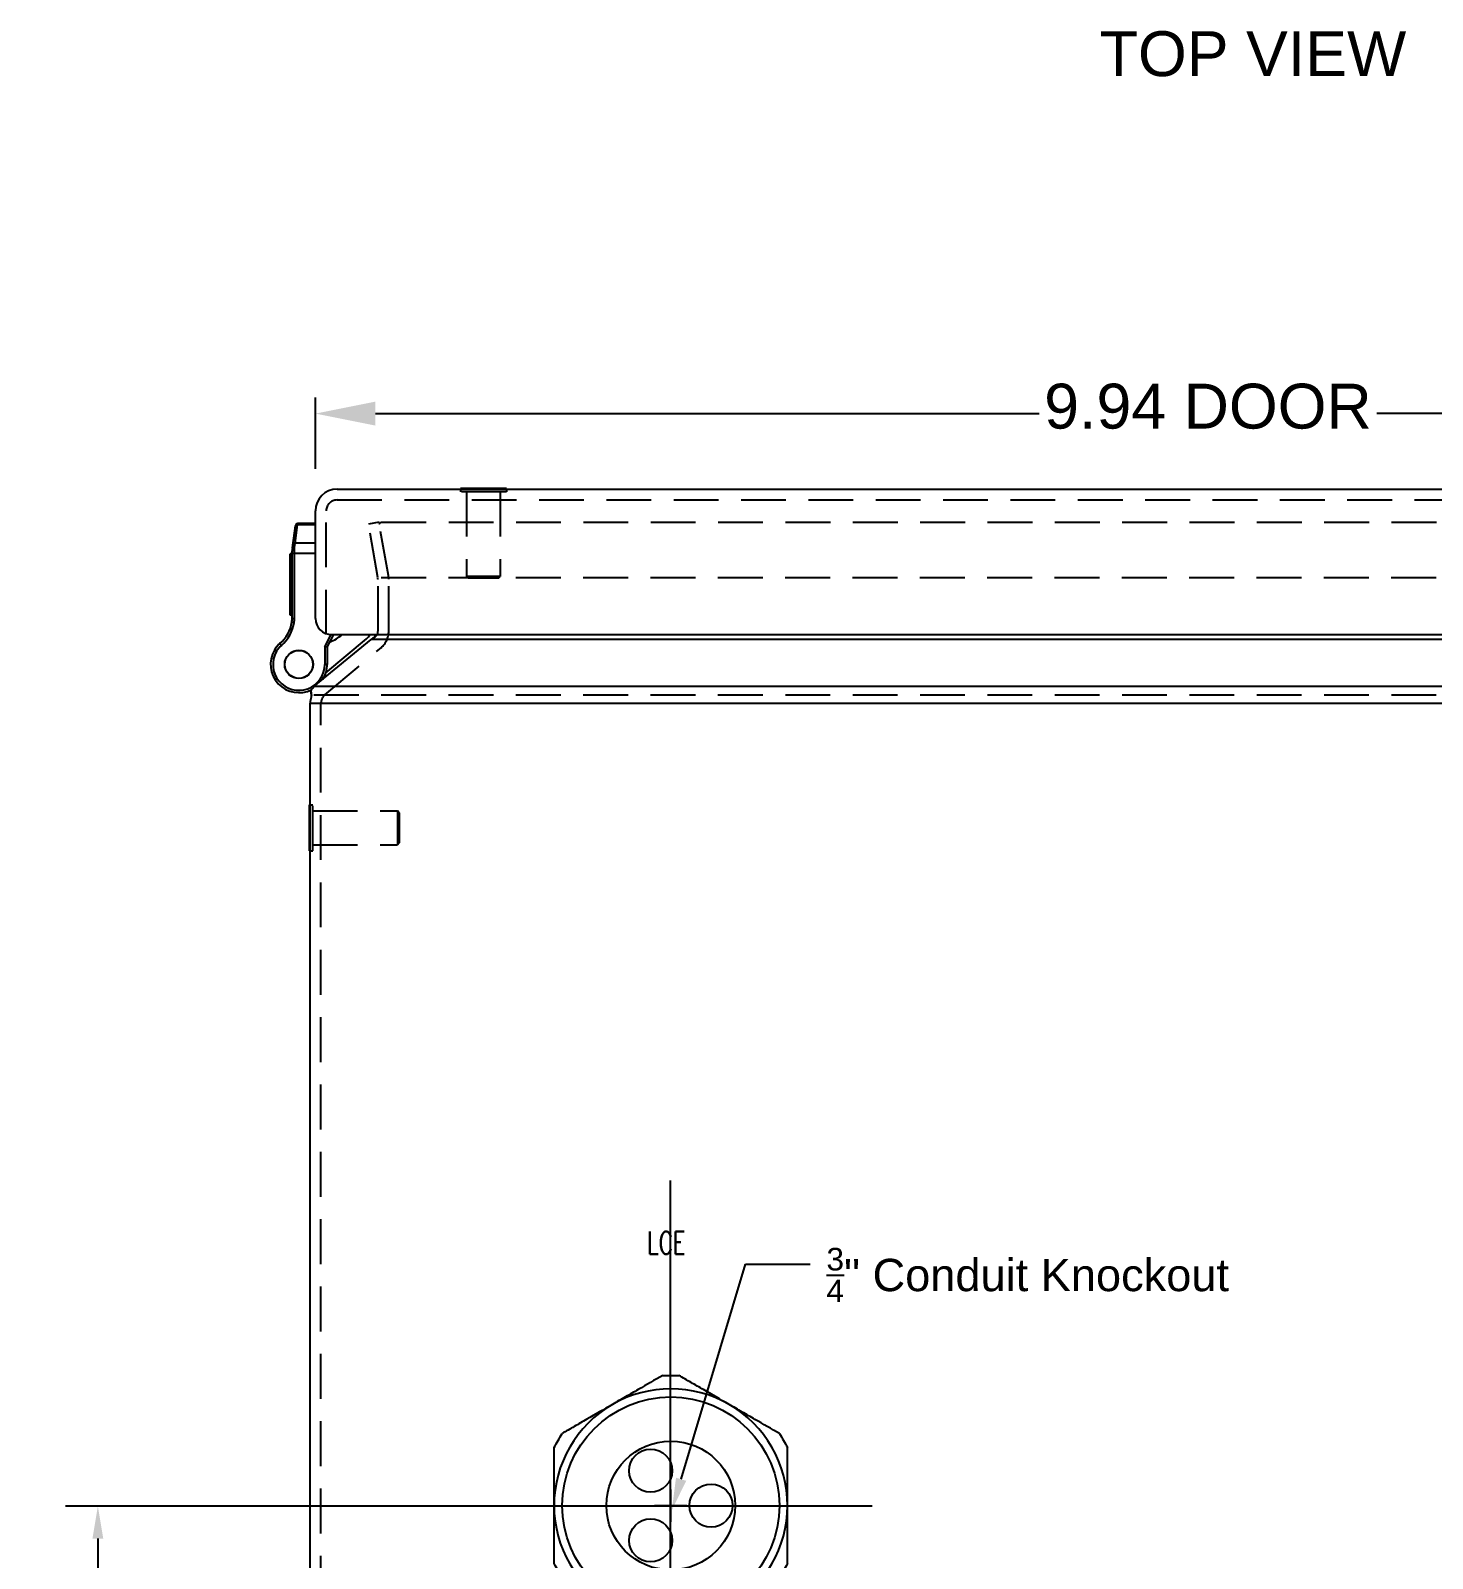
# Model space of a CAD drawing. Header units: inches. Extents: x 0 to 56, y -0.1 to 35.9.
# Drawn here: x 41.5 to 49.31, y 12.08 to 20.59 of the extents above; entities that cross this region are included whole.
import ezdxf
from ezdxf import colors
from ezdxf.entities.mleader import LeaderData, LeaderLine
from ezdxf.enums import TextEntityAlignment as Align
from ezdxf.math import Vec2, Vec3

# ---------------------------------------------------------------- set-up
doc = ezdxf.new("R2010")
doc.units = ezdxf.units.IN
doc.header["$MEASUREMENT"] = 0
doc.linetypes.add('HIDDEN', pattern=[0.375, 0.25, -0.125])
doc.linetypes.add('SLD-Solid', pattern=[0])
for name, color, linetype in [('DEFAULT_2', 8, 'HIDDEN'), ('DIMENSIONS', 7, 'Continuous'), ('DOOR_ASSEMBLY', 7, 'Continuous'), ('PLOC', 8, 'Continuous'), ('PSYMS', 7, 'Continuous')]:
    doc.layers.add(name, color=color, linetype=linetype)
doc.styles.get("Standard").update_dxf_attribs({"font": 'arial.ttf'})
doc.styles.add('WD', font='romans.shx', dxfattribs={"height": 0.185})
doc.dimstyles.new('DIMSTYLE_1', dxfattribs={"dimtxt": 0.25, "dimasz": 0.333333, "dimexe": 0.09, "dimexo": 0.07, "dimgap": 0.0375, "dimtad": 0, "dimtih": 1, "dimtoh": 1, "dimzin": 4, "dimdsep": 46, "dimtxsty": 'Standard', "dimblk": '_FILLED', "dimblk1": '_FILLED', "dimblk2": '_FILLED', "dimcen": 0.09, "dimadec": 3, "dimazin": 1, "dimtfac": 1, "dimtdec": 3, "dimtofl": 0, "dimtmove": 0, "dimatfit": 3, "dimldrblk": '_FILLED', "dimfxl": 1, "dimtolj": 1, "dimtzin": 4, "dimarcsym": 0})
doc.dimstyles.get("Standard").update_dxf_attribs({"dimtxt": 0.18, "dimasz": 0.18, "dimexe": 0.18, "dimexo": 0.0625, "dimgap": 0.09, "dimtad": 0, "dimtih": 1, "dimtoh": 1, "dimdec": 4, "dimzin": 0, "dimdsep": 46, "dimtxsty": 'Standard', "dimcen": 0.09, "dimadec": 0, "dimazin": 0, "dimtfac": 1, "dimtdec": 4, "dimtofl": 0, "dimtmove": 0, "dimatfit": 3, "dimfxl": 1, "dimtolj": 1, "dimtzin": 0, "dimarcsym": 0})

# ---------------------------------------------------------------- blocks, each defined once
blk = doc.blocks.new('_FILLED')
at = {"color": 0, "linetype": 'ByBlock'}
blk.add_solid([(0, 0), (-1, 0.2), (-1, -0.2)], dxfattribs=at)
blk = doc.blocks.new('*D13')
at = {"layer": 'Defpoints', "color": 0, "linetype": 'Continuous', "transparency": 16777216}
for p in [(43.0867, 18.4583), (43.0867, 18.0809), (53.0267, 18.0809)]:
    blk.add_point(p, dxfattribs=at)
at = {"layer": 'DIMENSIONS', "color": 0, "linetype": 'Continuous', "lineweight": -2, "transparency": 16777216}
for p, q in [((43.0867, 18.1509), (43.0867, 18.5483)), ((53.0267, 18.1509), (53.0267, 18.5483)), ((43.4201, 18.4583), (47.1165, 18.4583)), ((52.6934, 18.4583), (48.997, 18.4583))]:
    blk.add_line(p, q, dxfattribs=at)
at = {"layer": 'DIMENSIONS', "color": 0, "linetype": 'Continuous', "lineweight": -2, "transparency": 16777216, "xscale": 0.3333333333, "yscale": 0.3333333333, "zscale": 0.3333333333, "rotation": 180}
blk.add_blockref('_FILLED', (43.0867, 18.4583), dxfattribs=at)
at = {"layer": 'DIMENSIONS', "color": 0, "linetype": 'Continuous', "lineweight": -2, "transparency": 16777216, "xscale": 0.3333333333, "yscale": 0.3333333333, "zscale": 0.3333333333}
blk.add_blockref('_FILLED', (53.0267, 18.4583), dxfattribs=at)
at = {"layer": 'DIMENSIONS', "color": 0, "linetype": 'Continuous', "transparency": 16777216, "insert": (48.0567, 18.6249), "char_height": 0.25, "width": 1.822491, "attachment_point": 2, "line_spacing_factor": 0.9}
blk.add_mtext('\\A1;9.94 DOOR', dxfattribs=at)
blk = doc.blocks.new('HDV1_MC_TV_CG3')
for p, q in [((0.6491, 0.6347), (0.6491, 0.8147)), ((0.5591, 0.7247), (0.7391, 0.7247))]:
    blk.add_line(p, q)
at = {"color": 7, "linetype": 'SLD-Solid', "lineweight": 25}
for centre, radius in [((0.6491, 0.7247), 0.6045), ((0.6491, 0.7247), 0.3585), ((0.537, 0.9188), 0.12), ((0.8732, 0.7247), 0.12), ((0.537, 0.5306), 0.12)]:
    blk.add_circle(centre, radius, dxfattribs=at)
for start, end in [(60, 120), (120, 180), (0, 60), (180, 240), (300, 0), (240, 300)]:
    blk.add_arc((0.6491, 0.7247), 0.65, start, end, dxfattribs=at)
for points, knots in [([(0.604, 1.4493), (0.5596, 1.4236), (0.5143, 1.3975), (0.4445, 1.3571), (0.4209, 1.3435), (0.3849, 1.3227), (0.3728, 1.3158), (0.3484, 1.3017), (0.3362, 1.2946), (0.3241, 1.2876)], [0, 0, 0, 0, 0.5, 0.5, 0.75, 0.75, 0.875, 0.875, 1, 1, 1, 1]), ([(0.9741, 1.2876), (0.9256, 1.3156), (0.8781, 1.343), (0.808, 1.3835), (0.7848, 1.3969), (0.7389, 1.4234), (0.7164, 1.4364), (0.6941, 1.4493)], [0, 0, 0, 0, 0.5, 0.5, 0.75, 0.75, 1, 1, 1, 1]), ([(0.3241, 1.2876), (0.2756, 1.2596), (0.2281, 1.2322), (0.158, 1.1917), (0.1348, 1.1784), (0.0889, 1.1518), (0.0664, 1.1388), (0.0441, 1.126)], [0, 0, 0, 0, 0.5, 0.5, 0.75, 0.75, 1, 1, 1, 1]), ([(1.254, 1.126), (1.2096, 1.1516), (1.1643, 1.1778), (1.0945, 1.2181), (1.0709, 1.2317), (1.0349, 1.2525), (1.0228, 1.2595), (0.9984, 1.2735), (0.9862, 1.2806), (0.9741, 1.2876)], [0, 0, 0, 0, 0.5, 0.5, 0.75, 0.75, 0.875, 0.875, 1, 1, 1, 1]), ([(-0.0009, 0.7247), (-0.0009, 0.7811), (-0.0009, 0.8362), (-0.0009, 0.9171), (-0.0009, 0.9438), (-0.0009, 0.9967), (-0.0009, 1.0226), (-0.0009, 1.048)], [0, 0, 0, 0, 0.5, 0.5, 0.75, 0.75, 1, 1, 1, 1]), ([(1.2991, 0.7247), (1.2991, 0.7811), (1.2991, 0.8362), (1.2991, 0.9171), (1.2991, 0.9438), (1.2991, 0.9967), (1.2991, 1.0226), (1.2991, 1.048)], [0, 0, 0, 0, 0.5, 0.5, 0.75, 0.75, 1, 1, 1, 1]), ([(-0.0009, 0.4014), (-0.0009, 0.4268), (-0.0009, 0.4528), (-0.0009, 0.5057), (-0.0009, 0.5324), (-0.0009, 0.6133), (-0.0009, 0.6683), (-0.0009, 0.7247)], [0, 0, 0, 0, 0.25, 0.25, 0.5, 0.5, 1, 1, 1, 1]), ([(1.2991, 0.4014), (1.2991, 0.4268), (1.2991, 0.4528), (1.2991, 0.5057), (1.2991, 0.5324), (1.2991, 0.6133), (1.2991, 0.6683), (1.2991, 0.7247)], [0, 0, 0, 0, 0.25, 0.25, 0.5, 0.5, 1, 1, 1, 1]), ([(0.0441, 0.3234), (0.0885, 0.2978), (0.1338, 0.2716), (0.2037, 0.2313), (0.2273, 0.2177), (0.2633, 0.1969), (0.2753, 0.1899), (0.2997, 0.1759), (0.3119, 0.1688), (0.3241, 0.1618)], [0, 0, 0, 0, 0.5, 0.5, 0.75, 0.75, 0.875, 0.875, 1, 1, 1, 1]), ([(0.9741, 0.1618), (1.0226, 0.1898), (1.0701, 0.2172), (1.1401, 0.2577), (1.1633, 0.271), (1.2092, 0.2976), (1.2318, 0.3106), (1.254, 0.3234)], [0, 0, 0, 0, 0.5, 0.5, 0.75, 0.75, 1, 1, 1, 1]), ([(0.3241, 0.1618), (0.3726, 0.1338), (0.4201, 0.1064), (0.4901, 0.0659), (0.5133, 0.0525), (0.5592, 0.026), (0.5818, 0.013), (0.604, 0.0001)], [0, 0, 0, 0, 0.5, 0.5, 0.75, 0.75, 1, 1, 1, 1]), ([(0.6941, 0.0001), (0.7385, 0.0258), (0.7838, 0.0519), (0.8537, 0.0923), (0.8773, 0.1059), (0.9133, 0.1267), (0.9253, 0.1336), (0.9497, 0.1477), (0.9619, 0.1548), (0.9741, 0.1618)], [0, 0, 0, 0, 0.5, 0.5, 0.75, 0.75, 0.875, 0.875, 1, 1, 1, 1])]:
    blk.add_open_spline(points, degree=3, knots=knots, dxfattribs=at)
for points in [[(0.604, 1.4493), (0.6339, 1.4493), (0.6642, 1.4493), (0.6941, 1.4493)], [(-0.0009, 1.048), (0.0141, 1.074), (0.0291, 1.1), (0.0441, 1.126)], [(1.254, 1.126), (1.2691, 1.1), (1.2841, 1.074), (1.2991, 1.048)], [(0.0441, 0.3234), (0.0291, 0.3494), (0.0141, 0.3754), (-0.0009, 0.4014)], [(1.2991, 0.4014), (1.2841, 0.3754), (1.2691, 0.3494), (1.254, 0.3234)], [(0.6941, 0.0001), (0.6642, 0.0001), (0.6339, 0.0001), (0.604, 0.0001)]]:
    blk.add_open_spline(points, degree=3, dxfattribs=at)
at = {"style": 'WD', "width": 0.7}
for tag, p in [('INST', (0.625, 2.2946)), ('LOC', (0.625, 2.125)), ('DESC1', (0.625, 1.9688)), ('DESC2', (0.625, 1.8125)), ('DESC3', (0.625, 1.6646)), ('XREF', (0.625, 1.0938))]:
    blk.add_attdef(tag, text='', height=0.125, dxfattribs=at).set_placement(p, align=Align.CENTER)
at = {"style": 'WD'}
blk.add_attdef('TAG1', text='', height=0.125, dxfattribs=at).set_placement((0.625, 1.5), align=Align.CENTER)
at = {"style": 'WD', "flags": 9}
blk.add_attdef('FAMILY', (0.8297, 1.4648), '', height=0.01, dxfattribs=at)
for tag, p in [('ASSYCODE', (0.855, 1.3839)), ('MFG', (0.8528, 1.4012)), ('CAT', (0.8547, 1.4207))]:
    blk.add_attdef(tag, text='', height=0.01, dxfattribs=at).set_placement(p, align=Align.CENTER)
blk = doc.blocks.new('*D21')
at = {"color": 0, "lineweight": -2, "transparency": 16777216}
for p, q in [((45.0625, 14.1875), (45.0625, 8.0075)), ((43.0625, 9.8125), (43.0625, 8.0075)), ((43.2425, 8.1875), (43.5976, 8.1875)), ((44.8825, 8.1875), (44.5274, 8.1875))]:
    blk.add_line(p, q, dxfattribs=at)
at = {"color": 0, "transparency": 16777216}
for points in [[(43.2425, 8.2175), (43.2425, 8.1575), (43.0625, 8.1875)], [(44.8825, 8.2175), (44.8825, 8.1575), (45.0625, 8.1875)]]:
    blk.add_solid(points, dxfattribs=at)
at = {"layer": 'Defpoints', "color": 0, "transparency": 16777216}
for p in [(45.0625, 14.25), (43.0625, 9.875), (45.0625, 8.1875)]:
    blk.add_point(p, dxfattribs=at)
at = {"color": 0, "transparency": 16777216, "insert": (44.0625, 8.1875), "char_height": 0.18, "attachment_point": 5}
blk.add_mtext('\\A1;2.0000', dxfattribs=at)
blk = doc.blocks.new('*D22')
at = {"color": 0, "lineweight": -2, "transparency": 16777216}
for p, q in [((46.1875, 12.375), (41.695, 12.375)), ((41.875, 12.195), (41.875, 11.3069)), ((41.875, 10.055), (41.875, 10.9431)), ((43, 9.875), (41.695, 9.875))]:
    blk.add_line(p, q, dxfattribs=at)
at = {"color": 0, "transparency": 16777216}
for points in [[(41.845, 12.195), (41.905, 12.195), (41.875, 12.375)], [(41.845, 10.055), (41.905, 10.055), (41.875, 9.875)]]:
    blk.add_solid(points, dxfattribs=at)
at = {"layer": 'Defpoints', "color": 0, "transparency": 16777216}
for p in [(41.875, 12.375), (46.25, 12.375), (43.0625, 9.875)]:
    blk.add_point(p, dxfattribs=at)
at = {"color": 0, "transparency": 16777216, "insert": (41.875, 11.125), "char_height": 0.18, "attachment_point": 5}
blk.add_mtext('\\A1;2.5000', dxfattribs=at)

msp = doc.modelspace()

# ---------------------------------------------------------------- linework, layer by layer
at = {"color": 3, "linetype": 'Continuous'}
for p, q in [((43.07826, 16.93798), (43.39612, 17.20092)), ((52.71847, 17.20092), (43.39612, 17.20092)), ((53.03632, 16.93798), (43.07826, 16.93798)), ((43.05729, 9.97301), (43.05729, 16.84606)), ((43.07829, 16.84606), (53.03629, 16.84606))]:
    msp.add_line(p, q, dxfattribs=at)
at = {"color": 7, "linetype": 'Continuous'}
for p, q in [((43.05729, 16.84606), (43.07829, 16.84606)), ((43.06214, 16.90733), (43.06214, 16.87669)), ((43.05329, 16.02401), (43.05329, 16.28001)), ((43.05329, 16.28001), (43.05729, 16.28001)), ((43.05329, 16.02401), (43.05729, 16.02401))]:
    msp.add_line(p, q, dxfattribs=at)
at = {"color": 3, "linetype": 'Continuous'}
for points in [[(43.39612, 17.20092), (43.39783, 17.20194), (43.39954, 17.203), (43.40125, 17.20408), (43.40297, 17.20519), (43.40468, 17.20633), (43.40639, 17.2075)], [(43.40639, 17.2075), (43.41238, 17.21171), (43.41838, 17.21619), (43.42437, 17.22092), (43.43036, 17.22586), (43.43233, 17.22754)], [(43.07826, 16.93798), (43.07636, 16.9357), (43.07445, 16.93334), (43.07255, 16.93091), (43.07064, 16.92841), (43.06873, 16.92584), (43.06683, 16.9232)], [(43.06214, 16.90733), (43.06222, 16.9096), (43.06252, 16.91224), (43.06303, 16.91477), (43.06375, 16.91717), (43.06464, 16.9194), (43.06566, 16.9214), (43.06683, 16.9232)], [(43.06722, 16.88924), (43.06602, 16.89134), (43.06495, 16.89363), (43.06401, 16.89612), (43.06324, 16.89874), (43.06266, 16.90144), (43.06229, 16.90419), (43.06214, 16.90691), (43.06214, 16.90733)]]:
    msp.add_lwpolyline(points, dxfattribs=at)
for centre, radius, start, end in [((43.37495, 17.24688), 0.06, 340.446296, 341.191725), ((43.17729, 16.84606), 0.12, 163.698209, 180)]:
    msp.add_arc(centre, radius, start, end, dxfattribs=at)
at = {"layer": 'DEFAULT_2', "color": 8, "linetype": 'HIDDEN'}
for p, q in [((43.44079, 17.85333), (43.3817, 17.84291)), ((43.43404, 17.54608), (43.3817, 17.84291)), ((43.49313, 17.55649), (43.44079, 17.85333)), ((43.44383, 17.84349), (43.44384, 17.84393)), ((43.44384, 17.84393), (43.44395, 17.845)), ((43.45383, 17.85333), (52.66075, 17.85333)), ((43.43495, 17.24688), (43.43495, 17.53566)), ((43.45267, 17.54608), (52.66191, 17.54608)), ((43.49495, 17.24688), (43.49495, 17.53566)), ((43.13872, 16.89202), (43.45209, 17.15496)), ((43.07826, 16.89202), (53.03632, 16.89202)), ((43.11729, 9.97301), (43.11729, 16.84606)), ((43.05729, 16.28001), (43.07129, 16.28001)), ((43.07129, 16.02401), (43.07129, 16.28001)), ((43.07129, 16.24601), (43.54329, 16.24601)), ((43.54329, 16.24601), (43.54329, 16.05801)), ((43.55329, 16.23601), (43.54329, 16.24601)), ((43.55329, 16.23601), (43.55329, 16.06801)), ((43.05729, 16.02401), (43.07129, 16.02401)), ((43.07129, 16.05801), (43.54329, 16.05801)), ((43.55329, 16.06801), (43.54329, 16.05801))]:
    msp.add_line(p, q, dxfattribs=at)
for points in [[(43.44398, 17.8418), (43.44385, 17.84287), (43.44383, 17.84349)], [(43.44395, 17.845), (43.44418, 17.84605), (43.44452, 17.84707), (43.44497, 17.84804), (43.44553, 17.84897), (43.44618, 17.84982), (43.44693, 17.8506), (43.44775, 17.8513), (43.44865, 17.85191), (43.44961, 17.85241), (43.45062, 17.85281), (43.45167, 17.8531), (43.45274, 17.85327), (43.45383, 17.85333)]]:
    msp.add_lwpolyline(points, dxfattribs=at)
for centre, radius, start, end in [((43.37495, 17.53566), 0.06, 0, 7.562483), ((43.37495, 17.53566), 0.12, 0, 10), ((43.37495, 17.24688), 0.06, 344.766704, 0), ((43.37495, 17.24688), 0.12, 310, 0), ((43.17729, 16.84606), 0.06, 130, 180)]:
    msp.add_arc(centre, radius, start, end, dxfattribs=at)
at = {"layer": 'DOOR_ASSEMBLY', "color": 3, "linetype": 'Continuous'}
for p, q in [((43.20675, 18.03754), (52.90675, 18.03754)), ((43.08675, 17.31754), (43.08675, 17.91754)), ((43.17675, 17.22754), (52.93675, 17.22754))]:
    msp.add_line(p, q, dxfattribs=at)
at = {"layer": 'DOOR_ASSEMBLY', "color": 7, "linetype": 'Continuous'}
for p, q in [((43.89375, 18.04154), (43.89375, 18.03754)), ((44.14975, 18.04154), (43.89375, 18.04154)), ((44.14975, 18.04154), (44.14975, 18.03754)), ((42.95795, 17.71116), (42.97518, 17.83434)), ((42.97318, 17.73782), (42.98732, 17.83894)), ((42.98732, 17.83894), (42.98805, 17.84554)), ((43.08675, 17.83894), (42.98732, 17.83894)), ((43.08675, 17.84554), (42.98805, 17.84554)), ((42.96652, 17.69688), (42.96694, 17.6969)), ((42.96694, 17.6969), (42.96737, 17.69692)), ((42.96737, 17.69692), (42.9678, 17.69694)), ((42.9678, 17.69694), (42.96823, 17.69695)), ((42.96823, 17.69695), (42.96866, 17.69696)), ((42.96866, 17.69696), (42.9691, 17.69697)), ((42.96975, 17.69762), (42.96976, 17.6989)), ((42.96975, 17.3173), (42.96975, 17.69762)), ((42.96976, 17.6989), (42.96978, 17.70018)), ((42.96978, 17.70018), (42.9698, 17.70145)), ((42.9698, 17.70145), (42.96984, 17.70271)), ((42.96984, 17.70271), (42.96988, 17.70397)), ((42.96988, 17.70397), (42.96994, 17.70521)), ((42.96994, 17.70521), (42.97, 17.70645)), ((42.97011, 17.7083), (42.97019, 17.70951)), ((42.97019, 17.70951), (42.97028, 17.71072)), ((42.97028, 17.71072), (42.97037, 17.71191)), ((42.97037, 17.71191), (42.97048, 17.71309)), ((42.97048, 17.71309), (42.97059, 17.71426)), ((42.97059, 17.71426), (42.9707, 17.71542)), ((42.9707, 17.71542), (42.97083, 17.71656)), ((42.97083, 17.71656), (42.97318, 17.73782)), ((43.08675, 17.73782), (42.97318, 17.73782)), ((42.94675, 17.3363), (42.94675, 17.6767)), ((42.95675, 17.6767), (42.94675, 17.6767)), ((42.95675, 17.6765), (42.94675, 17.6765)), ((42.95675, 17.6681), (42.94675, 17.6681)), ((42.95675, 17.6175), (42.94675, 17.6175)), ((42.95675, 17.3173), (42.95675, 17.69384)), ((42.95675, 17.68191), (43.08675, 17.68191)), ((42.95675, 17.6091), (42.94675, 17.6091)), ((42.95675, 17.6007), (42.94675, 17.6007)), ((42.95675, 17.5486), (42.94675, 17.5486)), ((42.95675, 17.5402), (42.94675, 17.5402)), ((42.95675, 17.5318), (42.94675, 17.5318)), ((42.95675, 17.4849), (42.94675, 17.4849)), ((42.95675, 17.4765), (42.94675, 17.4765)), ((42.95675, 17.4681), (42.94675, 17.4681)), ((42.95675, 17.4134), (42.94675, 17.4134)), ((42.95675, 17.405), (42.94675, 17.405)), ((42.95675, 17.3966), (42.94675, 17.3966)), ((42.95675, 17.3447), (42.94675, 17.3447)), ((42.95675, 17.3363), (42.94675, 17.3363)), ((42.95526, 17.29809), (42.96811, 17.2961)), ((42.95675, 17.3173), (42.96975, 17.3173)), ((43.13892, 17.16021), (43.17401, 17.22761)), ((43.14454, 17.01438), (43.37039, 17.20389)), ((43.15192, 17.15703), (43.18863, 17.22754)), ((42.85839, 17.14142), (42.85841, 17.14145)), ((42.85839, 17.14142), (42.86962, 17.13487)), ((42.85841, 17.14145), (42.86964, 17.1349)), ((42.86962, 17.13487), (42.86964, 17.1349)), ((42.8883, 17.17742), (42.8968, 17.16757)), ((43.13892, 17.16021), (43.13892, 17.06204)), ((43.15192, 17.15703), (43.13892, 17.16021)), ((43.15192, 17.15703), (43.15192, 17.06204)), ((43.15192, 17.06204), (43.13892, 17.06204)), ((43.05184, 16.91538), (43.05223, 16.91553))]:
    msp.add_line(p, q, dxfattribs=at)
at = {"layer": 'DOOR_ASSEMBLY', "color": 8, "linetype": 'HIDDEN'}
for p, q in [((43.89375, 18.03754), (43.89375, 18.02354)), ((44.14975, 18.03754), (44.14975, 18.02354)), ((43.20675, 17.97754), (52.90675, 17.97754)), ((44.14975, 18.02354), (43.89375, 18.02354)), ((43.92775, 18.02354), (43.92775, 17.55154)), ((44.11575, 18.02354), (44.11575, 17.55154)), ((43.14675, 17.22754), (43.14675, 17.91754)), ((43.93775, 17.54154), (43.92775, 17.55154)), ((44.11575, 17.55154), (43.92775, 17.55154)), ((44.10575, 17.54154), (43.93775, 17.54154)), ((44.10575, 17.54154), (44.11575, 17.55154))]:
    msp.add_line(p, q, dxfattribs=at)
at = {"layer": 'DOOR_ASSEMBLY', "color": 7, "linetype": 'Continuous'}
for points in [[(42.97445, 17.82912), (42.97448, 17.82931), (42.97451, 17.8295), (42.97455, 17.82969), (42.97459, 17.82988), (42.97463, 17.83008), (42.97468, 17.83026), (42.97473, 17.83045), (42.97478, 17.83064), (42.97484, 17.83083), (42.9749, 17.83101), (42.97496, 17.8312), (42.97503, 17.83138), (42.9751, 17.83157), (42.97518, 17.83175), (42.97526, 17.83193), (42.97534, 17.83211), (42.97543, 17.83228), (42.97551, 17.83246), (42.97561, 17.83264), (42.9757, 17.83281), (42.9758, 17.83298), (42.9759, 17.83315), (42.97601, 17.83332), (42.97612, 17.83349), (42.97623, 17.83365), (42.97634, 17.83381), (42.97646, 17.83398), (42.97658, 17.83414), (42.9767, 17.83429), (42.97683, 17.83445), (42.97696, 17.8346), (42.97709, 17.83475), (42.97723, 17.8349), (42.97737, 17.83505), (42.97751, 17.83519), (42.97765, 17.83534), (42.9778, 17.83548), (42.97795, 17.83562), (42.9781, 17.83575), (42.97826, 17.83589), (42.97841, 17.83602), (42.97857, 17.83615), (42.97874, 17.83627), (42.9789, 17.8364), (42.97907, 17.83652), (42.97924, 17.83663), (42.97941, 17.83675), (42.97958, 17.83686), (42.97976, 17.83697), (42.97994, 17.83708), (42.98012, 17.83719), (42.9803, 17.83729), (42.98049, 17.83739), (42.98067, 17.83748), (42.98086, 17.83758), (42.98105, 17.83767), (42.98124, 17.83776), (42.98144, 17.83784), (42.98163, 17.83792), (42.98183, 17.838), (42.98203, 17.83808), (42.98223, 17.83815), (42.98243, 17.83822), (42.98263, 17.83829), (42.98284, 17.83835), (42.98304, 17.83841), (42.98325, 17.83847), (42.98346, 17.83852), (42.98366, 17.83857), (42.98387, 17.83862), (42.98408, 17.83867), (42.9843, 17.83871), (42.98451, 17.83874), (42.98472, 17.83878), (42.98494, 17.83881), (42.98515, 17.83884), (42.98537, 17.83886), (42.98558, 17.83889), (42.9858, 17.8389), (42.98602, 17.83892), (42.98623, 17.83893), (42.98645, 17.83894), (42.98667, 17.83895), (42.98689, 17.83895), (42.98711, 17.83895), (42.98732, 17.83894)], [(42.95675, 17.69384), (42.95675, 17.69389), (42.95675, 17.69395), (42.95676, 17.694), (42.95678, 17.69405), (42.95679, 17.6941), (42.95681, 17.69416), (42.95684, 17.69421), (42.95686, 17.69426), (42.95689, 17.69431), (42.95693, 17.69436), (42.95697, 17.69441), (42.95701, 17.69447), (42.95705, 17.69452), (42.9571, 17.69457), (42.95715, 17.69462), (42.95721, 17.69467), (42.95727, 17.69472), (42.95733, 17.69477), (42.9574, 17.69482), (42.95747, 17.69487), (42.95754, 17.69492), (42.95762, 17.69497), (42.95769, 17.69502), (42.95778, 17.69507), (42.95786, 17.69511), (42.95795, 17.69516), (42.95805, 17.69521), (42.95814, 17.69526), (42.95824, 17.6953), (42.95835, 17.69535), (42.95845, 17.69539), (42.95856, 17.69544), (42.95867, 17.69548), (42.95879, 17.69553), (42.95891, 17.69557), (42.95903, 17.69562), (42.95915, 17.69566), (42.95928, 17.6957), (42.95941, 17.69574), (42.95954, 17.69578), (42.95968, 17.69582), (42.95982, 17.69586), (42.95996, 17.6959), (42.9601, 17.69594), (42.96025, 17.69598), (42.9604, 17.69602), (42.96055, 17.69606), (42.96071, 17.69609), (42.96087, 17.69613), (42.96103, 17.69617), (42.96119, 17.6962), (42.96135, 17.69623), (42.96152, 17.69627), (42.96169, 17.6963), (42.96186, 17.69633), (42.96204, 17.69636), (42.96221, 17.69639), (42.96239, 17.69642), (42.96257, 17.69645), (42.96275, 17.69648), (42.96294, 17.69651), (42.96312, 17.69654), (42.96331, 17.69656), (42.9635, 17.69659), (42.96369, 17.69661), (42.96388, 17.69664), (42.96408, 17.69666), (42.96427, 17.69668), (42.96447, 17.69671), (42.96467, 17.69673), (42.96487, 17.69675), (42.96507, 17.69677), (42.96528, 17.69678), (42.96548, 17.6968), (42.96569, 17.69682), (42.96589, 17.69683)], [(42.95795, 17.71116), (42.95797, 17.71127), (42.95799, 17.71139), (42.95802, 17.71151), (42.95805, 17.71162), (42.95808, 17.71174), (42.95811, 17.71185), (42.95815, 17.71197), (42.9582, 17.71208), (42.95824, 17.71219), (42.95829, 17.7123), (42.95835, 17.71241), (42.9584, 17.71252), (42.95846, 17.71263), (42.95853, 17.71274), (42.95859, 17.71285), (42.95866, 17.71295), (42.95874, 17.71306), (42.95881, 17.71316), (42.95889, 17.71327), (42.95898, 17.71337), (42.95906, 17.71347), (42.95915, 17.71357), (42.95925, 17.71367), (42.95934, 17.71377), (42.95944, 17.71386), (42.95955, 17.71396), (42.95965, 17.71405), (42.95976, 17.71414), (42.95987, 17.71423), (42.95999, 17.71432), (42.96011, 17.71441), (42.96023, 17.7145), (42.96035, 17.71458), (42.96048, 17.71467), (42.96061, 17.71475), (42.96074, 17.71483), (42.96088, 17.71491), (42.96101, 17.71499), (42.96115, 17.71507), (42.9613, 17.71514), (42.96144, 17.71522), (42.96159, 17.71529), (42.96174, 17.71536), (42.9619, 17.71543), (42.96205, 17.71549), (42.96221, 17.71556), (42.96237, 17.71562), (42.96254, 17.71568), (42.9627, 17.71574), (42.96287, 17.7158), (42.96304, 17.71586), (42.96321, 17.71591), (42.96338, 17.71597), (42.96356, 17.71602), (42.96374, 17.71607), (42.96392, 17.71611), (42.9641, 17.71616), (42.96429, 17.7162), (42.96447, 17.71624), (42.96466, 17.71628), (42.96485, 17.71632), (42.96504, 17.71636), (42.96523, 17.71639), (42.96542, 17.71642), (42.96562, 17.71646), (42.96582, 17.71648), (42.96602, 17.71651), (42.96621, 17.71653), (42.96642, 17.71656), (42.96662, 17.71658), (42.96682, 17.7166), (42.96703, 17.71661), (42.96723, 17.71663), (42.96744, 17.71664), (42.96764, 17.71665), (42.96785, 17.71666), (42.96806, 17.71666), (42.96827, 17.71667), (42.96848, 17.71667), (42.96869, 17.71667), (42.9689, 17.71667), (42.96912, 17.71666), (42.96933, 17.71666), (42.96954, 17.71665), (42.96976, 17.71664), (42.96997, 17.71663), (42.97018, 17.71662), (42.9704, 17.7166), (42.97061, 17.71658), (42.97083, 17.71656)], [(42.96031, 17.72799), (42.96033, 17.72818), (42.96037, 17.72837), (42.9604, 17.72857), (42.96044, 17.72876), (42.96049, 17.72895), (42.96053, 17.72914), (42.96058, 17.72933), (42.96064, 17.72951), (42.9607, 17.7297), (42.96076, 17.72989), (42.96082, 17.73007), (42.96089, 17.73026), (42.96096, 17.73044), (42.96104, 17.73062), (42.96111, 17.7308), (42.9612, 17.73098), (42.96128, 17.73116), (42.96137, 17.73133), (42.96146, 17.73151), (42.96156, 17.73168), (42.96166, 17.73185), (42.96176, 17.73202), (42.96186, 17.73219), (42.96197, 17.73236), (42.96208, 17.73252), (42.9622, 17.73269), (42.96232, 17.73285), (42.96244, 17.73301), (42.96256, 17.73317), (42.96269, 17.73332), (42.96282, 17.73347), (42.96295, 17.73363), (42.96309, 17.73378), (42.96322, 17.73392), (42.96337, 17.73407), (42.96351, 17.73421), (42.96366, 17.73435), (42.96381, 17.73449), (42.96396, 17.73463), (42.96411, 17.73476), (42.96427, 17.73489), (42.96443, 17.73502), (42.96459, 17.73514), (42.96476, 17.73527), (42.96492, 17.73539), (42.96509, 17.73551), (42.96527, 17.73562), (42.96544, 17.73574), (42.96562, 17.73585), (42.96579, 17.73595), (42.96598, 17.73606), (42.96616, 17.73616), (42.96634, 17.73626), (42.96653, 17.73636), (42.96672, 17.73645), (42.96691, 17.73654), (42.9671, 17.73663), (42.96729, 17.73671), (42.96749, 17.7368), (42.96769, 17.73688), (42.96788, 17.73695), (42.96808, 17.73702), (42.96828, 17.73709), (42.96849, 17.73716), (42.96869, 17.73722), (42.9689, 17.73728), (42.9691, 17.73734), (42.96931, 17.7374), (42.96952, 17.73745), (42.96973, 17.73749), (42.96994, 17.73754), (42.97015, 17.73758), (42.97037, 17.73762), (42.97058, 17.73765), (42.97079, 17.73768), (42.97101, 17.73771), (42.97122, 17.73774), (42.97144, 17.73776), (42.97166, 17.73778), (42.97187, 17.73779), (42.97209, 17.73781), (42.97231, 17.73781), (42.97253, 17.73782), (42.97274, 17.73782), (42.97296, 17.73782), (42.97318, 17.73782)], [(42.96589, 17.69683), (42.96631, 17.69686), (42.96652, 17.69688)], [(42.9691, 17.69697), (42.96953, 17.69697), (42.96975, 17.69697)], [(42.97, 17.70645), (42.97007, 17.70768), (42.97011, 17.7083)]]:
    msp.add_lwpolyline(points, dxfattribs=at)
for radius in [0.079, 0.078]:
    msp.add_circle((42.99442, 17.06204), radius, dxfattribs=at)
at = {"layer": 'DOOR_ASSEMBLY', "color": 3, "linetype": 'Continuous'}
for centre, radius, start, end in [((43.20675, 17.91754), 0.12, 90, 180), ((43.17675, 17.31754), 0.09, 180, 270)]:
    msp.add_arc(centre, radius, start, end, dxfattribs=at)
at = {"layer": 'DOOR_ASSEMBLY', "color": 8, "linetype": 'HIDDEN'}
msp.add_arc((43.20675, 17.91754), 0.06, 90, 180, dxfattribs=at)
at = {"layer": 'DOOR_ASSEMBLY', "color": 7, "linetype": 'Continuous'}
for centre, radius, start, end in [((42.98805, 17.83254), 0.013, 90, 172.024273), ((43.08175, 17.69384), 0.125, 172.038248, 180.000002), ((42.75764, 17.32883), 0.2, 310.793272, 351.159907), ((42.75764, 17.32883), 0.213, 310.793272, 351.159907), ((42.83175, 17.3173), 0.125, 351.159907, 0), ((42.83175, 17.3173), 0.138, 351.159907, 0), ((42.99442, 17.06204), 0.1575, 127.311006, 149.721346), ((43.09484, 17.38426), 0.21, 290.298112, 311.728764), ((43.30932, 17.27667), 0.095, 310, 328.859202), ((43.30932, 17.27667), 0.125, 331.307352, 336.856594), ((42.99442, 17.06204), 0.1575, 149.735007, 296.920503), ((42.99442, 17.06204), 0.1445, 149.735007, 0), ((42.98114, 17.06984), 0.1421, 130.793272, 149.735007), ((42.98114, 17.06984), 0.1291, 130.793272, 149.735007), ((42.99442, 17.06204), 0.1575, 328.470428, 0), ((42.95745, 17.15764), 0.26, 291.378, 294.570369)]:
    msp.add_arc(centre, radius, start, end, dxfattribs=at)

# ---------------------------------------------------------------- block references
at = {"layer": 'PSYMS'}
ref = msp.add_blockref('HDV1_MC_TV_CG3', (44.41625, 11.65371), dxfattribs=at)
ref.add_attrib('LOC', 'LCE', dxfattribs={"layer": 'PLOC', "height": 0.125, "style": 'WD', "width": 0.7}).set_placement((45.04125, 13.77871), align=Align.CENTER)

# ---------------------------------------------------------------- texts
at = {"layer": 'DIMENSIONS', "color": 2, "linetype": 'Continuous', "insert": (48.30741, 20.58734), "char_height": 0.25, "width": 1.7035316, "attachment_point": 2, "line_spacing_factor": 0.9}
msp.add_mtext('TOP VIEW', dxfattribs=at)

# ---------------------------------------------------------------- dimensions: what is measured, and where the dimension line sits
at = {"color": 2}
dim = msp.add_linear_dim(base=(45.0625, 8.1875), p1=(43.0625, 9.875), p2=(45.0625, 14.25), dimstyle='Standard', dxfattribs=at)
dim.commit()
dim.dimension.update_dxf_attribs({"geometry": '*D21', "text_midpoint": (44.0625, 8.1875)})
dim = msp.add_linear_dim(base=(41.875, 12.375), p1=(43.0625, 9.875), p2=(46.25, 12.375), angle=90, dimstyle='Standard', dxfattribs=at)
dim.commit()
dim.dimension.update_dxf_attribs({"geometry": '*D22', "text_midpoint": (41.875, 11.125)})
at = {"layer": 'DIMENSIONS', "color": 2, "linetype": 'Continuous'}
dim = msp.add_linear_dim(base=(43.08675, 18.45826), p1=(53.02675, 18.08088), p2=(43.08675, 18.08088), angle=180, text='<> DOOR', dimstyle='DIMSTYLE_1', dxfattribs=at)
dim.commit()
dim.dimension.update_dxf_attribs({"geometry": '*D13', "text_midpoint": (48.05675, 18.45826), "dimtype": 160})

# ---------------------------------------------------------------- leaders
at = {"color": 2}
ml = msp.add_multileader_mtext('Standard', dxfattribs=at)
ml.set_content('\\A1;{\\H0.7x;\\S3/4;}" Conduit Knockout', color=2)
ml.set_leader_properties()
ml.build(insert=Vec2(0, 0))
ml.multileader.update_dxf_attribs({"dogleg_length": 0.36, "arrow_head_size": 0.18})
ctx = ml.context
ctx.base_point, ctx.char_height, ctx.arrow_head_size, ctx.landing_gap_size, ctx.plane_origin = Vec3(45.84214, 13.72181), 0.18, 0.18, 0.09, Vec3(45.07116, 12.3524)
notes = []
notes.append((ctx, [(0, (1, 1, 0), (45.48214, 13.72181), (1, 0), 0.36, [(0, [(45.07116, 12.3524)], 0, [])])]))
ctx.mtext.insert, ctx.mtext.flow_direction = Vec3(45.93214, 13.81334), 5
for ctx, leaders in notes:
    for number, flags, end, landing, length, lines in leaders:
        leader = LeaderData()
        leader.index, (leader.has_last_leader_line, leader.has_dogleg_vector, leader.attachment_direction) = number, flags
        leader.last_leader_point, leader.dogleg_vector, leader.dogleg_length = Vec3(end), Vec3(landing), length
        for number, points, colour, breaks in lines:
            line = LeaderLine()
            line.index, line.vertices, line.color, line.breaks = number, Vec3.list(points), colors.encode_raw_color(colour), breaks
            leader.lines.append(line)
        ctx.leaders.append(leader)

doc.saveas('drawing.dxf')
